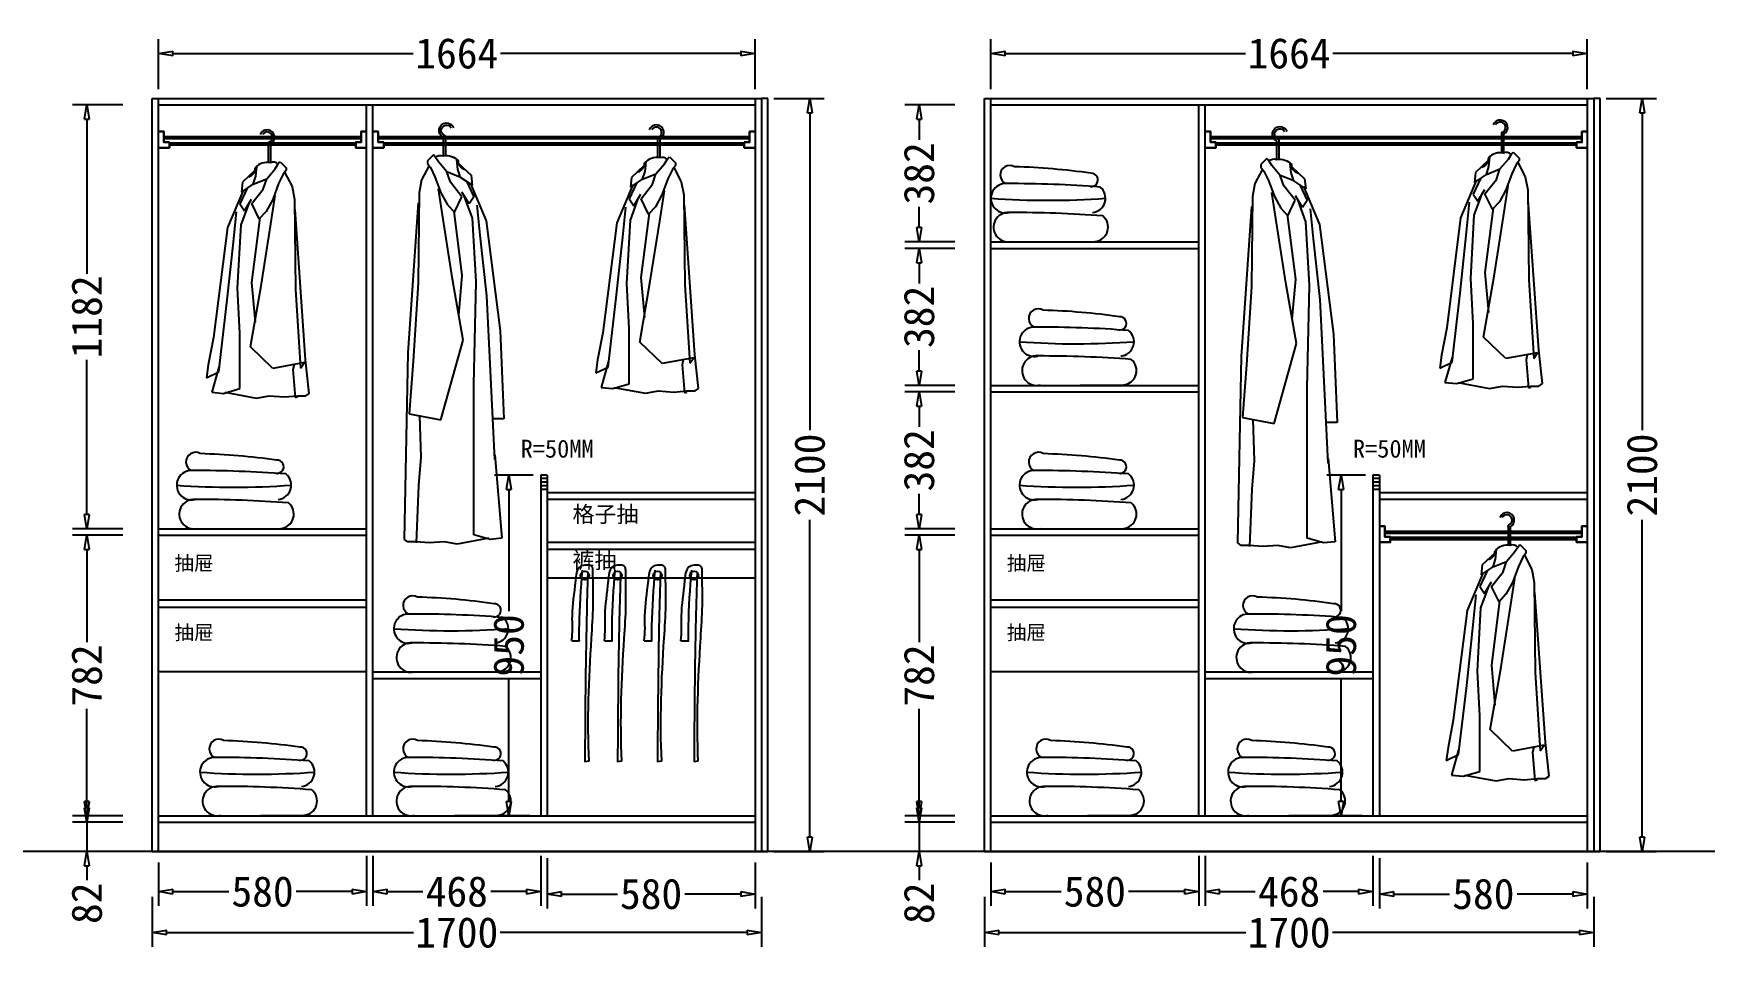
# Model space of a CAD drawing. Header units: millimetres. Extents: x 304407 to 361076, y -1262425 to -1203358.
# Drawn here: x 323084 to 327747, y -1212568 to -1210005 of the extents above; entities that cross this region are included whole.
import ezdxf

# ---------------------------------------------------------------- set-up
doc = ezdxf.new("R2010")
doc.units = ezdxf.units.MM
doc.header["$LTSCALE"] = 20
doc.layers.get('Defpoints').update_dxf_attribs({"color": 250})
for name, color, linetype in [('4', 1, 'Continuous'), ('6', 6, 'Continuous'), ('8', 8, 'Continuous'), ('LAYER10', 11, 'Continuous'), ('LAYER8', 11, 'Continuous'), ('图层3', 4, 'Continuous'), ('墙体', 40, 'Continuous')]:
    doc.layers.add(name, color=color, linetype=linetype)
doc.styles.get("Standard").update_dxf_attribs({"font": 'SimSun.ttf', "height": 85})
doc.styles.add('text', font='SimSun.ttf', dxfattribs={"height": 85})
doc.dimstyles.new('周文晶', dxfattribs={"dimtxt": 70, "dimasz": 40, "dimexe": 40, "dimexo": 30, "dimgap": 10, "dimtad": 0, "dimdec": 0, "dimtxsty": 'Standard', "dimblk": 'CLOSEDBLANK', "dimcen": 200, "dimclrd": 256, "dimclre": 256, "dimadec": 0, "dimazin": 0, "dimtfac": 1, "dimtdec": 0, "dimtmove": 0, "dimatfit": 3, "dimldrblk": 'CLOSEDBLANK', "dimfxl": 100, "dimfxlon": 1, "dimarcsym": 0})

# ---------------------------------------------------------------- blocks, each defined once
blk = doc.blocks.new('_ClosedBlank')
at = {"color": 0, "linetype": 'ByBlock', "lineweight": -2}
for p, q in [((-1, 0.17), (0, 0)), ((-1, 0.17), (-1, -0.17)), ((0, 0), (-1, -0.17))]:
    blk.add_line(p, q, dxfattribs=at)
blk = doc.blocks.new('*D253')
at = {"lineweight": -2, "transparency": 16777216}
for p, q in [((324013.7, -1212298), (324013.7, -1212438)), ((323433.7, -1212316.5), (323433.7, -1212438)), ((323473.7, -1212398), (323629.6, -1212398)), ((323973.7, -1212398), (323817.7, -1212398))]:
    blk.add_line(p, q, dxfattribs=at)
at = {"layer": 'Defpoints', "color": 0, "transparency": 16777216}
for p in [(324013.7, -1212186.5), (323433.7, -1212286.5), (324013.7, -1212398)]:
    blk.add_point(p, dxfattribs=at)
at = {"lineweight": -2, "transparency": 16777216, "xscale": 40, "yscale": 40, "zscale": 40, "rotation": 180}
blk.add_blockref('_ClosedBlank', (323433.7, -1212398), dxfattribs=at)
at = {"lineweight": -2, "transparency": 16777216, "xscale": 40, "yscale": 40, "zscale": 40}
blk.add_blockref('_ClosedBlank', (324013.7, -1212398), dxfattribs=at)
at = {"color": 0, "transparency": 16777216, "insert": (323723.7, -1212398), "char_height": 85, "attachment_point": 5}
blk.add_mtext('580', dxfattribs=at)
blk = doc.blocks.new('*D254')
at = {"lineweight": -2, "transparency": 16777216}
for p, q in [((324031.7, -1212298), (324031.7, -1212438)), ((324499.7, -1212298), (324499.7, -1212438)), ((324071.7, -1212398), (324170.7, -1212398)), ((324459.7, -1212398), (324360.7, -1212398))]:
    blk.add_line(p, q, dxfattribs=at)
at = {"layer": 'Defpoints', "color": 0, "transparency": 16777216}
for p in [(324031.7, -1210204.5), (324499.7, -1212186.5), (324499.7, -1212398)]:
    blk.add_point(p, dxfattribs=at)
at = {"lineweight": -2, "transparency": 16777216, "xscale": 40, "yscale": 40, "zscale": 40, "rotation": 180}
blk.add_blockref('_ClosedBlank', (324031.7, -1212398), dxfattribs=at)
at = {"lineweight": -2, "transparency": 16777216, "xscale": 40, "yscale": 40, "zscale": 40}
blk.add_blockref('_ClosedBlank', (324499.7, -1212398), dxfattribs=at)
at = {"color": 0, "transparency": 16777216, "insert": (324265.7, -1212398), "char_height": 85, "attachment_point": 5}
blk.add_mtext('468', dxfattribs=at)
blk = doc.blocks.new('*D255')
at = {"lineweight": -2, "transparency": 16777216}
for p, q in [((323433.7, -1210161.1), (323433.7, -1210021.1)), ((325097.7, -1210161.1), (325097.7, -1210021.1)), ((323473.7, -1210061.1), (324143.7, -1210061.1)), ((325057.7, -1210061.1), (324387.6, -1210061.1))]:
    blk.add_line(p, q, dxfattribs=at)
at = {"layer": 'Defpoints', "color": 0, "transparency": 16777216}
for p in [(325097.7, -1210061.1), (323433.7, -1210204.5), (325097.7, -1210204.5)]:
    blk.add_point(p, dxfattribs=at)
at = {"lineweight": -2, "transparency": 16777216, "xscale": 40, "yscale": 40, "zscale": 40, "rotation": 180}
blk.add_blockref('_ClosedBlank', (323433.7, -1210061.1), dxfattribs=at)
at = {"lineweight": -2, "transparency": 16777216, "xscale": 40, "yscale": 40, "zscale": 40}
blk.add_blockref('_ClosedBlank', (325097.7, -1210061.1), dxfattribs=at)
at = {"color": 0, "transparency": 16777216, "insert": (324265.7, -1210061.1), "char_height": 85, "attachment_point": 5}
blk.add_mtext('1664', dxfattribs=at)
blk = doc.blocks.new('*D256')
at = {"lineweight": -2, "transparency": 16777216}
for p, q in [((323415.7, -1212412.1), (323415.7, -1212552.1)), ((325115.7, -1212412.1), (325115.7, -1212552.1)), ((323455.7, -1212512.1), (324144.7, -1212512.1)), ((325075.7, -1212512.1), (324386.6, -1212512.1))]:
    blk.add_line(p, q, dxfattribs=at)
at = {"layer": 'Defpoints', "color": 0, "transparency": 16777216}
for p in [(323415.7, -1212286.5), (325115.7, -1212286.5), (325115.7, -1212512.1)]:
    blk.add_point(p, dxfattribs=at)
at = {"lineweight": -2, "transparency": 16777216, "xscale": 40, "yscale": 40, "zscale": 40, "rotation": 180}
blk.add_blockref('_ClosedBlank', (323415.7, -1212512.1), dxfattribs=at)
at = {"lineweight": -2, "transparency": 16777216, "xscale": 40, "yscale": 40, "zscale": 40}
blk.add_blockref('_ClosedBlank', (325115.7, -1212512.1), dxfattribs=at)
at = {"color": 0, "transparency": 16777216, "insert": (324265.7, -1212512.1), "char_height": 85, "attachment_point": 5}
blk.add_mtext('1700', dxfattribs=at)
blk = doc.blocks.new('*D257')
at = {"lineweight": -2, "transparency": 16777216}
for p, q in [((323233.4, -1212164.5), (323233.4, -1212124.5)), ((323333.4, -1212204.5), (323193.4, -1212204.5)), ((323233.4, -1212204.5), (323233.4, -1212286.5)), ((323333.4, -1212286.5), (323193.4, -1212286.5)), ((323233.4, -1212326.5), (323233.4, -1212366.5))]:
    blk.add_line(p, q, dxfattribs=at)
at = {"layer": 'Defpoints', "color": 0, "transparency": 16777216}
for p in [(323233.4, -1212204.5), (323433.7, -1212204.5), (323415.7, -1212286.5)]:
    blk.add_point(p, dxfattribs=at)
at = {"lineweight": -2, "transparency": 16777216, "xscale": 40, "yscale": 40, "zscale": 40}
for p, rotation in [((323233.4, -1212204.5), 270), ((323233.4, -1212286.5), 90)]:
    blk.add_blockref('_ClosedBlank', p, dxfattribs=dict(at, rotation=rotation))
at = {"color": 0, "transparency": 16777216, "insert": (323233.4, -1212430.5), "char_height": 85, "attachment_point": 5, "rotation": 90}
blk.add_mtext('82', dxfattribs=at)
blk = doc.blocks.new('*D258')
at = {"lineweight": -2, "transparency": 16777216}
for p, q in [((323333.4, -1211404.5), (323193.4, -1211404.5)), ((323233.4, -1211444.5), (323233.4, -1211702.4)), ((323233.4, -1212146.5), (323233.4, -1211888.6)), ((323333.4, -1212186.5), (323193.4, -1212186.5))]:
    blk.add_line(p, q, dxfattribs=at)
at = {"layer": 'Defpoints', "color": 0, "transparency": 16777216}
for p in [(323233.4, -1211404.5), (323433.7, -1211404.5), (323433.7, -1212186.5)]:
    blk.add_point(p, dxfattribs=at)
at = {"lineweight": -2, "transparency": 16777216, "xscale": 40, "yscale": 40, "zscale": 40}
for p, rotation in [((323233.4, -1211404.5), 90), ((323233.4, -1212186.5), 270)]:
    blk.add_blockref('_ClosedBlank', p, dxfattribs=dict(at, rotation=rotation))
at = {"color": 0, "transparency": 16777216, "insert": (323233.4, -1211795.5), "char_height": 85, "attachment_point": 5, "rotation": 90}
blk.add_mtext('782', dxfattribs=at)
blk = doc.blocks.new('*D259')
at = {"lineweight": -2, "transparency": 16777216}
for p, q in [((323333.4, -1210204.5), (323193.4, -1210204.5)), ((323233.4, -1210244.5), (323233.4, -1210675.2)), ((323233.4, -1211346.5), (323233.4, -1210915.7)), ((323333.4, -1211386.5), (323193.4, -1211386.5))]:
    blk.add_line(p, q, dxfattribs=at)
at = {"layer": 'Defpoints', "color": 0, "transparency": 16777216}
for p in [(323233.4, -1210204.5), (323433.7, -1210204.5), (323433.7, -1211386.5)]:
    blk.add_point(p, dxfattribs=at)
at = {"lineweight": -2, "transparency": 16777216, "xscale": 40, "yscale": 40, "zscale": 40}
for p, rotation in [((323233.4, -1210204.5), 90), ((323233.4, -1211386.5), 270)]:
    blk.add_blockref('_ClosedBlank', p, dxfattribs=dict(at, rotation=rotation))
at = {"color": 0, "transparency": 16777216, "insert": (323233.4, -1210795.5), "char_height": 85, "attachment_point": 5, "rotation": 90}
blk.add_mtext('1182', dxfattribs=at)
blk = doc.blocks.new('*D260')
at = {"lineweight": -2, "transparency": 16777216}
for p, q in [((325150.5, -1210186.5), (325290.5, -1210186.5)), ((325250.5, -1210226.5), (325250.5, -1211111.7)), ((325250.5, -1212246.5), (325250.5, -1211361.2)), ((325150.5, -1212286.5), (325290.5, -1212286.5))]:
    blk.add_line(p, q, dxfattribs=at)
at = {"layer": 'Defpoints', "color": 0, "transparency": 16777216}
for p in [(325115.7, -1210186.5), (325250.5, -1210186.5), (325115.7, -1212286.5)]:
    blk.add_point(p, dxfattribs=at)
at = {"lineweight": -2, "transparency": 16777216, "xscale": 40, "yscale": 40, "zscale": 40}
for p, rotation in [((325250.5, -1210186.5), 90), ((325250.5, -1212286.5), 270)]:
    blk.add_blockref('_ClosedBlank', p, dxfattribs=dict(at, rotation=rotation))
at = {"color": 0, "transparency": 16777216, "insert": (325250.5, -1211236.5), "char_height": 85, "attachment_point": 5, "rotation": 90}
blk.add_mtext('2100', dxfattribs=at)
blk = doc.blocks.new('*D261')
at = {"lineweight": -2, "transparency": 16777216}
for p, q in [((324478.7, -1211236.5), (324370.7, -1211236.5)), ((324410.7, -1211276.5), (324410.7, -1211616.5)), ((324410.7, -1212146.5), (324410.7, -1211806.5)), ((324469.7, -1212186.5), (324370.7, -1212186.5))]:
    blk.add_line(p, q, dxfattribs=at)
at = {"layer": 'Defpoints', "color": 0, "transparency": 16777216}
for p in [(324508.7, -1211236.5), (324410.7, -1212186.5), (324499.7, -1212186.5)]:
    blk.add_point(p, dxfattribs=at)
at = {"lineweight": -2, "transparency": 16777216, "xscale": 40, "yscale": 40, "zscale": 40}
for p, rotation in [((324410.7, -1211236.5), 90), ((324410.7, -1212186.5), 270)]:
    blk.add_blockref('_ClosedBlank', p, dxfattribs=dict(at, rotation=rotation))
at = {"color": 0, "transparency": 16777216, "insert": (324410.7, -1211711.5), "char_height": 85, "attachment_point": 5, "rotation": 90}
blk.add_mtext('950', dxfattribs=at)
blk = doc.blocks.new('*D262')
at = {"lineweight": -2, "transparency": 16777216}
for p, q in [((324517.7, -1212304.7), (324517.7, -1212444.7)), ((325097.7, -1212316.5), (325097.7, -1212444.7)), ((324557.7, -1212404.7), (324713.6, -1212404.7)), ((325057.7, -1212404.7), (324901.7, -1212404.7))]:
    blk.add_line(p, q, dxfattribs=at)
at = {"layer": 'Defpoints', "color": 0, "transparency": 16777216}
for p in [(324517.7, -1212186.5), (325097.7, -1212286.5), (325097.7, -1212404.7)]:
    blk.add_point(p, dxfattribs=at)
at = {"lineweight": -2, "transparency": 16777216, "xscale": 40, "yscale": 40, "zscale": 40, "rotation": 180}
blk.add_blockref('_ClosedBlank', (324517.7, -1212404.7), dxfattribs=at)
at = {"lineweight": -2, "transparency": 16777216, "xscale": 40, "yscale": 40, "zscale": 40}
blk.add_blockref('_ClosedBlank', (325097.7, -1212404.7), dxfattribs=at)
at = {"color": 0, "transparency": 16777216, "insert": (324807.7, -1212404.7), "char_height": 85, "attachment_point": 5}
blk.add_mtext('580', dxfattribs=at)
blk = doc.blocks.new('*D263')
at = {"lineweight": -2, "transparency": 16777216}
for p, q in [((326335.9, -1212298), (326335.9, -1212438)), ((325755.9, -1212316.5), (325755.9, -1212438)), ((325795.9, -1212398), (325951.8, -1212398)), ((326295.9, -1212398), (326140, -1212398))]:
    blk.add_line(p, q, dxfattribs=at)
at = {"layer": 'Defpoints', "color": 0, "transparency": 16777216}
for p in [(326335.9, -1212186.5), (325755.9, -1212286.5), (326335.9, -1212398)]:
    blk.add_point(p, dxfattribs=at)
at = {"lineweight": -2, "transparency": 16777216, "xscale": 40, "yscale": 40, "zscale": 40, "rotation": 180}
blk.add_blockref('_ClosedBlank', (325755.9, -1212398), dxfattribs=at)
at = {"lineweight": -2, "transparency": 16777216, "xscale": 40, "yscale": 40, "zscale": 40}
blk.add_blockref('_ClosedBlank', (326335.9, -1212398), dxfattribs=at)
at = {"color": 0, "transparency": 16777216, "insert": (326045.9, -1212398), "char_height": 85, "attachment_point": 5}
blk.add_mtext('580', dxfattribs=at)
blk = doc.blocks.new('*D264')
at = {"lineweight": -2, "transparency": 16777216}
for p, q in [((326353.9, -1212298), (326353.9, -1212438)), ((326821.9, -1212298), (326821.9, -1212438)), ((326393.9, -1212398), (326492.9, -1212398)), ((326781.9, -1212398), (326682.9, -1212398))]:
    blk.add_line(p, q, dxfattribs=at)
at = {"layer": 'Defpoints', "color": 0, "transparency": 16777216}
for p in [(326353.9, -1210204.5), (326821.9, -1212186.5), (326821.9, -1212398)]:
    blk.add_point(p, dxfattribs=at)
at = {"lineweight": -2, "transparency": 16777216, "xscale": 40, "yscale": 40, "zscale": 40, "rotation": 180}
blk.add_blockref('_ClosedBlank', (326353.9, -1212398), dxfattribs=at)
at = {"lineweight": -2, "transparency": 16777216, "xscale": 40, "yscale": 40, "zscale": 40}
blk.add_blockref('_ClosedBlank', (326821.9, -1212398), dxfattribs=at)
at = {"color": 0, "transparency": 16777216, "insert": (326587.9, -1212398), "char_height": 85, "attachment_point": 5}
blk.add_mtext('468', dxfattribs=at)
blk = doc.blocks.new('*D265')
at = {"lineweight": -2, "transparency": 16777216}
for p, q in [((325755.9, -1210161.1), (325755.9, -1210021.1)), ((327419.9, -1210161.1), (327419.9, -1210021.1)), ((325795.9, -1210061.1), (326466, -1210061.1)), ((327379.9, -1210061.1), (326709.8, -1210061.1))]:
    blk.add_line(p, q, dxfattribs=at)
at = {"layer": 'Defpoints', "color": 0, "transparency": 16777216}
for p in [(327419.9, -1210061.1), (325755.9, -1210204.5), (327419.9, -1210204.5)]:
    blk.add_point(p, dxfattribs=at)
at = {"lineweight": -2, "transparency": 16777216, "xscale": 40, "yscale": 40, "zscale": 40, "rotation": 180}
blk.add_blockref('_ClosedBlank', (325755.9, -1210061.1), dxfattribs=at)
at = {"lineweight": -2, "transparency": 16777216, "xscale": 40, "yscale": 40, "zscale": 40}
blk.add_blockref('_ClosedBlank', (327419.9, -1210061.1), dxfattribs=at)
at = {"color": 0, "transparency": 16777216, "insert": (326587.9, -1210061.1), "char_height": 85, "attachment_point": 5}
blk.add_mtext('1664', dxfattribs=at)
blk = doc.blocks.new('*D266')
at = {"lineweight": -2, "transparency": 16777216}
for p, q in [((325737.9, -1212412.1), (325737.9, -1212552.1)), ((327437.9, -1212412.1), (327437.9, -1212552.1)), ((325777.9, -1212512.1), (326466.9, -1212512.1)), ((327397.9, -1212512.1), (326708.9, -1212512.1))]:
    blk.add_line(p, q, dxfattribs=at)
at = {"layer": 'Defpoints', "color": 0, "transparency": 16777216}
for p in [(325737.9, -1212286.5), (327437.9, -1212286.5), (327437.9, -1212512.1)]:
    blk.add_point(p, dxfattribs=at)
at = {"lineweight": -2, "transparency": 16777216, "xscale": 40, "yscale": 40, "zscale": 40, "rotation": 180}
blk.add_blockref('_ClosedBlank', (325737.9, -1212512.1), dxfattribs=at)
at = {"lineweight": -2, "transparency": 16777216, "xscale": 40, "yscale": 40, "zscale": 40}
blk.add_blockref('_ClosedBlank', (327437.9, -1212512.1), dxfattribs=at)
at = {"color": 0, "transparency": 16777216, "insert": (326587.9, -1212512.1), "char_height": 85, "attachment_point": 5}
blk.add_mtext('1700', dxfattribs=at)
blk = doc.blocks.new('*D267')
at = {"lineweight": -2, "transparency": 16777216}
for p, q in [((325555.6, -1212164.5), (325555.6, -1212124.5)), ((325655.6, -1212204.5), (325515.6, -1212204.5)), ((325555.6, -1212204.5), (325555.6, -1212286.5)), ((325655.6, -1212286.5), (325515.6, -1212286.5)), ((325555.6, -1212326.5), (325555.6, -1212366.5))]:
    blk.add_line(p, q, dxfattribs=at)
at = {"layer": 'Defpoints', "color": 0, "transparency": 16777216}
for p in [(325555.6, -1212204.5), (325755.9, -1212204.5), (325737.9, -1212286.5)]:
    blk.add_point(p, dxfattribs=at)
at = {"lineweight": -2, "transparency": 16777216, "xscale": 40, "yscale": 40, "zscale": 40}
for p, rotation in [((325555.6, -1212204.5), 270), ((325555.6, -1212286.5), 90)]:
    blk.add_blockref('_ClosedBlank', p, dxfattribs=dict(at, rotation=rotation))
at = {"color": 0, "transparency": 16777216, "insert": (325555.6, -1212430.5), "char_height": 85, "attachment_point": 5, "rotation": 90}
blk.add_mtext('82', dxfattribs=at)
blk = doc.blocks.new('*D268')
at = {"lineweight": -2, "transparency": 16777216}
for p, q in [((325655.6, -1211404.5), (325515.6, -1211404.5)), ((325555.6, -1211444.5), (325555.6, -1211702.4)), ((325555.6, -1212146.5), (325555.6, -1211888.6)), ((325655.6, -1212186.5), (325515.6, -1212186.5))]:
    blk.add_line(p, q, dxfattribs=at)
at = {"layer": 'Defpoints', "color": 0, "transparency": 16777216}
for p in [(325555.6, -1211404.5), (325755.9, -1211404.5), (325755.9, -1212186.5)]:
    blk.add_point(p, dxfattribs=at)
at = {"lineweight": -2, "transparency": 16777216, "xscale": 40, "yscale": 40, "zscale": 40}
for p, rotation in [((325555.6, -1211404.5), 90), ((325555.6, -1212186.5), 270)]:
    blk.add_blockref('_ClosedBlank', p, dxfattribs=dict(at, rotation=rotation))
at = {"color": 0, "transparency": 16777216, "insert": (325555.6, -1211795.5), "char_height": 85, "attachment_point": 5, "rotation": 90}
blk.add_mtext('782', dxfattribs=at)
blk = doc.blocks.new('*D269')
at = {"lineweight": -2, "transparency": 16777216}
for p, q in [((325655.6, -1211004.5), (325515.6, -1211004.5)), ((325555.6, -1211044.5), (325555.6, -1211102.1)), ((325555.6, -1211346.5), (325555.6, -1211288.8)), ((325655.6, -1211386.5), (325515.6, -1211386.5))]:
    blk.add_line(p, q, dxfattribs=at)
at = {"layer": 'Defpoints', "color": 0, "transparency": 16777216}
for p in [(325555.6, -1211004.5), (325755.9, -1211004.5), (325755.9, -1211386.5)]:
    blk.add_point(p, dxfattribs=at)
at = {"lineweight": -2, "transparency": 16777216, "xscale": 40, "yscale": 40, "zscale": 40}
for p, rotation in [((325555.6, -1211004.5), 90), ((325555.6, -1211386.5), 270)]:
    blk.add_blockref('_ClosedBlank', p, dxfattribs=dict(at, rotation=rotation))
at = {"color": 0, "transparency": 16777216, "insert": (325555.6, -1211195.5), "char_height": 85, "attachment_point": 5, "rotation": 90}
blk.add_mtext('382', dxfattribs=at)
blk = doc.blocks.new('*D270')
at = {"lineweight": -2, "transparency": 16777216}
for p, q in [((325655.6, -1210604.5), (325515.6, -1210604.5)), ((325555.6, -1210644.5), (325555.6, -1210702.1)), ((325555.6, -1210946.5), (325555.6, -1210888.8)), ((325655.6, -1210986.5), (325515.6, -1210986.5))]:
    blk.add_line(p, q, dxfattribs=at)
at = {"layer": 'Defpoints', "color": 0, "transparency": 16777216}
for p in [(325555.6, -1210604.5), (325755.9, -1210604.5), (325755.9, -1210986.5)]:
    blk.add_point(p, dxfattribs=at)
at = {"lineweight": -2, "transparency": 16777216, "xscale": 40, "yscale": 40, "zscale": 40}
for p, rotation in [((325555.6, -1210604.5), 90), ((325555.6, -1210986.5), 270)]:
    blk.add_blockref('_ClosedBlank', p, dxfattribs=dict(at, rotation=rotation))
at = {"color": 0, "transparency": 16777216, "insert": (325555.6, -1210795.5), "char_height": 85, "attachment_point": 5, "rotation": 90}
blk.add_mtext('382', dxfattribs=at)
blk = doc.blocks.new('*D271')
at = {"lineweight": -2, "transparency": 16777216}
for p, q in [((325655.6, -1210204.5), (325515.6, -1210204.5)), ((325555.6, -1210244.5), (325555.6, -1210302.1)), ((325555.6, -1210546.5), (325555.6, -1210488.8)), ((325655.6, -1210586.5), (325515.6, -1210586.5))]:
    blk.add_line(p, q, dxfattribs=at)
at = {"layer": 'Defpoints', "color": 0, "transparency": 16777216}
for p in [(325555.6, -1210204.5), (325755.9, -1210204.5), (325755.9, -1210586.5)]:
    blk.add_point(p, dxfattribs=at)
at = {"lineweight": -2, "transparency": 16777216, "xscale": 40, "yscale": 40, "zscale": 40}
for p, rotation in [((325555.6, -1210204.5), 90), ((325555.6, -1210586.5), 270)]:
    blk.add_blockref('_ClosedBlank', p, dxfattribs=dict(at, rotation=rotation))
at = {"color": 0, "transparency": 16777216, "insert": (325555.6, -1210395.5), "char_height": 85, "attachment_point": 5, "rotation": 90}
blk.add_mtext('382', dxfattribs=at)
blk = doc.blocks.new('*D272')
at = {"lineweight": -2, "transparency": 16777216}
for p, q in [((327472.8, -1210186.5), (327612.8, -1210186.5)), ((327572.8, -1210226.5), (327572.8, -1211111.7)), ((327572.8, -1212246.5), (327572.8, -1211361.2)), ((327472.8, -1212286.5), (327612.8, -1212286.5))]:
    blk.add_line(p, q, dxfattribs=at)
at = {"layer": 'Defpoints', "color": 0, "transparency": 16777216}
for p in [(327437.9, -1210186.5), (327572.8, -1210186.5), (327437.9, -1212286.5)]:
    blk.add_point(p, dxfattribs=at)
at = {"lineweight": -2, "transparency": 16777216, "xscale": 40, "yscale": 40, "zscale": 40}
for p, rotation in [((327572.8, -1210186.5), 90), ((327572.8, -1212286.5), 270)]:
    blk.add_blockref('_ClosedBlank', p, dxfattribs=dict(at, rotation=rotation))
at = {"color": 0, "transparency": 16777216, "insert": (327572.8, -1211236.5), "char_height": 85, "attachment_point": 5, "rotation": 90}
blk.add_mtext('2100', dxfattribs=at)
blk = doc.blocks.new('*D273')
at = {"lineweight": -2, "transparency": 16777216}
for p, q in [((326800.9, -1211236.5), (326692.9, -1211236.5)), ((326732.9, -1211276.5), (326732.9, -1211616.5)), ((326732.9, -1212146.5), (326732.9, -1211806.5)), ((326791.9, -1212186.5), (326692.9, -1212186.5))]:
    blk.add_line(p, q, dxfattribs=at)
at = {"layer": 'Defpoints', "color": 0, "transparency": 16777216}
for p in [(326830.9, -1211236.5), (326732.9, -1212186.5), (326821.9, -1212186.5)]:
    blk.add_point(p, dxfattribs=at)
at = {"lineweight": -2, "transparency": 16777216, "xscale": 40, "yscale": 40, "zscale": 40}
for p, rotation in [((326732.9, -1211236.5), 90), ((326732.9, -1212186.5), 270)]:
    blk.add_blockref('_ClosedBlank', p, dxfattribs=dict(at, rotation=rotation))
at = {"color": 0, "transparency": 16777216, "insert": (326732.9, -1211711.5), "char_height": 85, "attachment_point": 5, "rotation": 90}
blk.add_mtext('950', dxfattribs=at)
blk = doc.blocks.new('*D274')
at = {"lineweight": -2, "transparency": 16777216}
for p, q in [((326839.9, -1212304.7), (326839.9, -1212444.7)), ((327419.9, -1212316.5), (327419.9, -1212444.7)), ((326879.9, -1212404.7), (327035.8, -1212404.7)), ((327379.9, -1212404.7), (327224, -1212404.7))]:
    blk.add_line(p, q, dxfattribs=at)
at = {"layer": 'Defpoints', "color": 0, "transparency": 16777216}
for p in [(326839.9, -1212186.5), (327419.9, -1212286.5), (327419.9, -1212404.7)]:
    blk.add_point(p, dxfattribs=at)
at = {"lineweight": -2, "transparency": 16777216, "xscale": 40, "yscale": 40, "zscale": 40, "rotation": 180}
blk.add_blockref('_ClosedBlank', (326839.9, -1212404.7), dxfattribs=at)
at = {"lineweight": -2, "transparency": 16777216, "xscale": 40, "yscale": 40, "zscale": 40}
blk.add_blockref('_ClosedBlank', (327419.9, -1212404.7), dxfattribs=at)
at = {"color": 0, "transparency": 16777216, "insert": (327129.9, -1212404.7), "char_height": 85, "attachment_point": 5}
blk.add_mtext('580', dxfattribs=at)
blk = doc.blocks.new('A$C1C5764E0')
at = {"layer": '8'}
for p, q in [((172.3, 708.4), (172.3, 657.4)), ((178.3, 708.4), (178.3, 657.4)), ((191.5, 639.3), (201.2, 654.6)), ((201.2, 654.6), (205.3, 658.7)), ((205.3, 658.7), (222, 642.1)), ((135.3, 635.3), (99.9, 601.9)), ((130.4, 596.4), (137.4, 618.5)), ((130.4, 596.4), (167.9, 611.6)), ((137.4, 618.5), (140.1, 644.9)), ((158.2, 582.5), (167.9, 611.6)), ((167.9, 611.6), (191.5, 639.3)), ((213.6, 624.1), (201.2, 597.8)), ((222, 635.2), (213.6, 624.1)), ((217.8, 629.6), (238.6, 589.4)), ((222, 642.1), (222, 635.2)), ((103, 580.9), (58.4, 475.1)), ((113.7, 585.2), (93.2, 541.7)), ((99.9, 601.9), (97.1, 574.2)), ((97.1, 574.2), (130.4, 596.4)), ((126.3, 542.3), (158.2, 582.5)), ((178.3, 479.5), (191.3, 564.6)), ((201.2, 597.8), (184.5, 553.4)), ((238.6, 589.4), (245.5, 553.4)), ((75, 435), (83.4, 518.8)), ((93.2, 541.7), (106.3, 522.1)), ((96.5, 482.8), (119.4, 544.9)), ((106.3, 522.1), (125.9, 554.7)), ((147.1, 499.3), (126.3, 542.3)), ((166.5, 520.1), (147.1, 499.3)), ((184.5, 553.4), (166.5, 520.1)), ((245.5, 553.4), (248.3, 302.5)), ((276.4, 106.8), (247, 525.3)), ((58.4, 475.1), (19.5, 168.8)), ((86.6, 306.3), (96.5, 482.8)), ((148.8, 502.4), (125.9, 322.6)), ((152.1, 312.8), (178.3, 479.5)), ((57, 265.8), (75, 435)), ((93.2, 180.9), (86.6, 306.3)), ((122.6, 142.8), (152.1, 312.8)), ((125.9, 322.6), (135.7, 211.4)), ((248.3, 302.5), (262.2, 83.5)), ((34.3, 73.1), (57, 265.8)), ((19.5, 168.8), (4.8, 92.7)), ((93.2, 26.2), (93.2, 180.9)), ((184.8, 82.8), (122.6, 142.8)), ((273.1, 99.1), (184.8, 82.8)), ((244.2, 93.8), (240.9, 79.6)), ((262.2, 83.5), (273.1, 99.1)), ((286.7, 13.1), (276.4, 106.8)), ((4.8, 92.7), (0, 56.7)), ((0, 56.7), (34.3, 73.1)), ((34.3, 86.2), (14.7, 16.3)), ((240.9, 79.6), (247.4, 1.1)), ((14.7, 16.3), (47.4, 13.1)), ((47.4, 13.1), (93.2, 26.2)), ((50.7, 16.3), (139, 0)), ((139, 0), (175, 6.5)), ((175, 6.5), (217.5, 3.3)), ((217.5, 3.3), (253.5, 6.5)), ((247.4, 1.1), (254, 3.3)), ((253.5, 6.5), (276.9, 6.5)), ((276.9, 6.5), (286.7, 13.1))]:
    blk.add_line(p, q, dxfattribs=at)
for centre, radius, start, end in [((168.9, 727.1), 20.9, 296.6338, 159.5285), ((168.9, 727.1), 14.9, 296.6338, 150.6175), ((175.9, 709.9), 3.91, 94.6712, 201.9626), ((168.9, 613.1), 43.9, 77.6993, 138.5966), ((186.2, 639.8), 18, 42.48, 116.3392), ((110.9, 641.2), 25.1, 286.2636, 2.0248)]:
    blk.add_arc(centre, radius, start, end, dxfattribs=at)
blk = doc.blocks.new('A$C4F477F88')
at = {"layer": 'LAYER10'}
blk.add_blockref('A$C1C5764E0', (0, 0), dxfattribs=at)
blk = doc.blocks.new('A$C5E603B19')
at = {"layer": 'LAYER8'}
blk.add_blockref('A$C4F477F88', (0, 0), dxfattribs=at)
blk = doc.blocks.new('A$C1B0A679D')
at = {"layer": '图层3'}
blk.add_blockref('A$C5E603B19', (0, 0), dxfattribs=at)
blk = doc.blocks.new('A$C52EB379C')
at = {"layer": '8'}
for p, q in [((163.3, 1134.6), (163.3, 1083.5)), ((169.3, 1134.6), (169.3, 1083.5)), ((182.5, 1065.5), (192.3, 1080.7)), ((192.3, 1080.7), (196.4, 1084.9)), ((196.4, 1084.9), (213.1, 1068.3)), ((91, 1028.1), (88.2, 1000.3)), ((126.4, 1061.5), (91, 1028.1)), ((121.5, 1022.5), (128.4, 1044.7)), ((121.5, 1022.5), (159, 1037.8)), ((128.4, 1044.7), (131.2, 1071)), ((149.3, 1008.7), (159, 1037.8)), ((159, 1037.8), (182.5, 1065.5)), ((204.7, 1050.2), (192.3, 1023.9)), ((213.1, 1061.3), (204.7, 1050.2)), ((208.9, 1055.8), (229.7, 1015.6)), ((213.1, 1068.3), (213.1, 1061.3)), ((94.1, 1007.1), (49.5, 901.3)), ((104.8, 1011.4), (84.3, 967.8)), ((88.2, 1000.3), (121.5, 1022.5)), ((97.4, 948.2), (117, 980.9)), ((117.4, 968.5), (149.3, 1008.7)), ((175.6, 979.5), (157.6, 946.3)), ((169.3, 905.7), (182.4, 990.7)), ((192.3, 1023.9), (175.6, 979.5)), ((229.7, 1015.6), (236.6, 979.5)), ((236.6, 979.5), (239.4, 728.7)), ((66.1, 861.1), (74.5, 944.9)), ((84.3, 967.8), (97.4, 948.2)), ((87.6, 909), (110.5, 971.1)), ((138.2, 925.5), (117.4, 968.5)), ((157.6, 946.3), (138.2, 925.5)), ((267.5, 533), (238.1, 951.5)), ((49.5, 901.3), (10.6, 595)), ((77.7, 732.4), (87.6, 909)), ((139.9, 928.6), (117, 748.8)), ((143.2, 738.9), (169.3, 905.7)), ((48.1, 692), (66.1, 861.1)), ((117, 748.8), (126.8, 637.6)), ((84.3, 444.7), (77.7, 732.4)), ((113.7, 568.9), (143.2, 738.9)), ((239.4, 728.7), (253.3, 509.7)), ((25.4, 235.4), (48.1, 692)), ((10.6, 595), (0, 349)), ((175.9, 346.6), (113.7, 568.9)), ((277.8, 13.1), (267.5, 533)), ((253.3, 509.7), (264.2, 362.9)), ((84.3, 26.2), (84.3, 444.7)), ((0, 349), (31, 349)), ((264.2, 362.9), (175.9, 346.6)), ((235.3, 357.6), (232, 242)), ((25.4, 248.5), (5.8, 16.3)), ((232, 242), (238.5, 163.5)), ((238.5, 163.5), (245.1, 3.3)), ((5.8, 16.3), (38.5, 13.1)), ((38.5, 13.1), (84.3, 26.2)), ((41.7, 16.3), (130.1, 0)), ((130.1, 0), (166.1, 6.5)), ((166.1, 6.5), (208.6, 3.3)), ((208.6, 3.3), (244.6, 6.5)), ((244.6, 6.5), (268, 6.5)), ((268, 6.5), (277.8, 13.1))]:
    blk.add_line(p, q, dxfattribs=at)
for centre, radius, start, end in [((160, 1153.2), 20.9, 296.6338, 159.5285), ((160, 1153.2), 14.9, 296.6338, 150.6175), ((167, 1136), 3.91, 94.6712, 201.9626), ((160, 1039.2), 43.9, 77.6993, 138.5966), ((177.3, 1066), 18, 42.48, 116.3392), ((102, 1067.4), 25.1, 286.2636, 2.0248)]:
    blk.add_arc(centre, radius, start, end, dxfattribs=at)
blk = doc.blocks.new('A$C05785CA5')
at = {"layer": 'LAYER10'}
blk.add_blockref('A$C52EB379C', (0, 0), dxfattribs=at)
blk = doc.blocks.new('A$C100967EE')
at = {"layer": 'LAYER10'}
blk.add_blockref('A$C05785CA5', (0, 0), dxfattribs=at)
blk = doc.blocks.new('A$C65D30603')
at = {"layer": 'LAYER8'}
blk.add_blockref('A$C100967EE', (0, 0), dxfattribs=at)
blk = doc.blocks.new('A$C50CE712E')
at = {"layer": '图层3'}
blk.add_blockref('A$C65D30603', (0, 0), dxfattribs=at)
blk = doc.blocks.new('A$C11F00F61')
at = {"color": 8}
blk.add_line((48.2, 0), (290.3, 1.2), dxfattribs=at)
at = {"layer": '墙体', "color": 8}
for centre, radius, start, end in [((52.6, 186.6), 26.7, 59.8021, 244.0801), ((9.8, -1698.7), 1909.1, 81.8981, 88.3112), ((280.3, 173), 18.4, 260.1551, 94.4157), ((41, 121.6), 41, 86.0834, 284.0988), ((53.8, -3125.6), 3288.1, 85.6244, 90.1755), ((279.7, 121.7), 40, 274.9406, 51.3165), ((159.2, 2329.1), 2213.2, 265.8756, 274.159), ((48.2, 41), 41, 86.0834, 284.0988), ((61, -3206.2), 3288.1, 85.6244, 90.1755), ((286.9, 41.1), 40, 274.9406, 51.3165)]:
    blk.add_arc(centre, radius, start, end, dxfattribs=at)
blk = doc.blocks.new('A$C3B9601DC')
at = {"layer": '4', "color": 8}
blk.add_line((62, 1.5), (47.4, 0), dxfattribs=at)
for points, knots in [([(62, 1.5), (55.4, 144.3), (62.8, 324.3), (78.7, 548.8), (75.2, 622.1), (75.7, 684.6), (46.8, 686.9), (17.9, 676.1), (12.7, 599.8), (-1.5, 524.3), (4.4, 450.4), (0, 421.8)], [0, 0, 0, 0, 428.516837, 544.203019, 664.137455, 677.621305, 701.749401, 722.125787, 770.743064, 895.133582, 980.731534, 980.731534, 980.731534, 980.731534]), ([(37.8, 667.5), (32.8, 603.2), (26.4, 521.3), (26.8, 439.3), (26.9, 421.8)], [0, 0, 0, 0, 193.394932, 246.046188, 246.046188, 246.046188, 246.046188])]:
    blk.add_open_spline(points, degree=3, knots=knots, dxfattribs=at)
blk.add_spline([(57.6, 658.7), (53.2, 497.8), (47.4, 0)], degree=3, dxfattribs=at)
blk.add_open_spline([(1.4, 421.8), (10.7, 421.8), (19.9, 421.8), (29.2, 421.8)], degree=3, dxfattribs=at)
at = {"layer": '6', "color": 8}
blk.add_circle((47.2, 648.9), 15, dxfattribs=at)
blk = doc.blocks.new('edr334343')
at = {"layer": '6', "color": 8, "xscale": 0.7999999999301508, "yscale": 0.7999999999301508, "zscale": 0.7999999999301508}
for p in [(311012.9, -1202094.7), (311104.2, -1202094.7), (311215.5, -1202094.7), (311317.6, -1202094.7)]:
    blk.add_blockref('A$C3B9601DC', p, dxfattribs=at)

msp = doc.modelspace()

# ---------------------------------------------------------------- linework, layer by layer
for p, q in [((323415.7, -1212286.5), (323415.7, -1210186.5)), ((323415.7, -1210186.5), (325115.7, -1210186.5)), ((323433.7, -1212286.5), (323433.7, -1210186.5)), ((323433.7, -1210204.5), (325097.7, -1210204.5)), ((324013.7, -1212186.5), (324013.7, -1210204.5)), ((324031.7, -1212186.5), (324031.7, -1210204.5)), ((325097.7, -1210186.5), (325097.7, -1212286.5)), ((325115.7, -1210186.5), (325115.7, -1212286.5)), ((325133.7, -1210186.5), (325115.7, -1210186.5)), ((325133.7, -1212286.5), (325133.7, -1210186.5)), ((325737.9, -1212286.5), (325737.9, -1210186.5)), ((325737.9, -1210186.5), (327437.9, -1210186.5)), ((325755.9, -1212286.5), (325755.9, -1210186.5)), ((325755.9, -1210204.5), (327419.9, -1210204.5)), ((326335.9, -1212186.5), (326335.9, -1210204.5)), ((326353.9, -1212186.5), (326353.9, -1210204.5)), ((327419.9, -1210186.5), (327419.9, -1212286.5)), ((327437.9, -1210186.5), (327437.9, -1212286.5)), ((327455.9, -1210186.5), (327437.9, -1210186.5)), ((327455.9, -1212286.5), (327455.9, -1210186.5)), ((325755.9, -1210586.5), (326335.9, -1210586.5)), ((325755.9, -1210604.5), (326335.9, -1210604.5)), ((325755.9, -1210986.5), (326335.9, -1210986.5)), ((325755.9, -1211004.5), (326335.9, -1211004.5)), ((324499.7, -1211236.5), (324499.7, -1212186.5)), ((324517.7, -1211236.5), (324499.7, -1211236.5)), ((324517.7, -1211246.5), (324499.7, -1211246.5)), ((324517.7, -1211256.5), (324499.7, -1211256.5)), ((324517.7, -1211266.5), (324499.7, -1211266.5)), ((324517.7, -1211276.5), (324499.7, -1211276.5)), ((324517.7, -1211236.5), (324517.7, -1212186.5)), ((326821.9, -1211236.5), (326821.9, -1212186.5)), ((326839.9, -1211236.5), (326821.9, -1211236.5)), ((326839.9, -1211246.5), (326821.9, -1211246.5)), ((326839.9, -1211256.5), (326821.9, -1211256.5)), ((326839.9, -1211266.5), (326821.9, -1211266.5)), ((326839.9, -1211276.5), (326821.9, -1211276.5)), ((326839.9, -1211236.5), (326839.9, -1212186.5)), ((325097.7, -1211286.5), (324517.7, -1211286.5)), ((325097.7, -1211304.5), (324517.7, -1211304.5)), ((327419.9, -1211286.5), (326839.9, -1211286.5)), ((327419.9, -1211304.5), (326839.9, -1211304.5)), ((323433.7, -1211386.5), (324013.7, -1211386.5)), ((323433.7, -1211404.5), (324013.7, -1211404.5)), ((325755.9, -1211386.5), (326335.9, -1211386.5)), ((325755.9, -1211404.5), (326335.9, -1211404.5)), ((325097.7, -1211424.5), (324517.7, -1211424.5)), ((325097.7, -1211444.5), (324517.7, -1211444.5)), ((325097.7, -1211524.5), (324517.7, -1211524.5)), ((323433.7, -1211584.5), (324013.7, -1211584.5)), ((323433.7, -1211604.5), (324013.7, -1211604.5)), ((325755.9, -1211584.5), (326335.9, -1211584.5)), ((325755.9, -1211604.5), (326335.9, -1211604.5)), ((323433.7, -1211784.5), (324013.7, -1211784.5)), ((324499.7, -1211786.5), (324031.7, -1211786.5)), ((325755.9, -1211784.5), (326335.9, -1211784.5)), ((326821.9, -1211786.5), (326353.9, -1211786.5)), ((324499.7, -1211804.5), (324031.7, -1211804.5)), ((326821.9, -1211804.5), (326353.9, -1211804.5)), ((323433.7, -1212186.5), (325097.7, -1212186.5)), ((323433.7, -1212204.5), (325097.7, -1212204.5)), ((325755.9, -1212186.5), (327419.9, -1212186.5)), ((325755.9, -1212204.5), (327419.9, -1212204.5)), ((323415.7, -1212286.5), (325115.7, -1212286.5)), ((325115.7, -1212286.5), (325133.7, -1212286.5)), ((325737.9, -1212286.5), (327437.9, -1212286.5)), ((327437.9, -1212286.5), (327455.9, -1212286.5))]:
    msp.add_line(p, q)
at = {"color": 8}
msp.add_line((361075.9, -1212286.5), (304407.4, -1212286.5), dxfattribs=at)
msp.add_line((361075.9, -1212286.5), (304407.4, -1212286.5), dxfattribs=at)
at = {"lineweight": 30}
for points in [[(323433.7, -1210278.8), (323448.7, -1210278.8), (323448.7, -1210308.8), (323463.7, -1210308.8), (323463.7, -1210323.8), (323433.7, -1210323.8)], [(323998.7, -1210293.8), (323448.7, -1210293.8)], [(323998.7, -1210298.4), (323448.7, -1210298.4)], [(324013.7, -1210278.8), (323998.7, -1210278.8), (323998.7, -1210308.8), (323983.7, -1210308.8), (323983.7, -1210323.8), (324013.7, -1210323.8)], [(324031.7, -1210278.8), (324046.7, -1210278.8), (324046.7, -1210308.8), (324061.7, -1210308.8), (324061.7, -1210323.8), (324031.7, -1210323.8)], [(325082.7, -1210293.8), (324046.7, -1210293.8)], [(325082.7, -1210298.4), (324046.7, -1210298.4)], [(325097.7, -1210278.8), (325082.7, -1210278.8), (325082.7, -1210308.8), (325067.7, -1210308.8), (325067.7, -1210323.8), (325097.7, -1210323.8)], [(326353.9, -1210278.8), (326368.9, -1210278.8), (326368.9, -1210308.8), (326383.9, -1210308.8), (326383.9, -1210323.8), (326353.9, -1210323.8)], [(327404.9, -1210293.8), (326368.9, -1210293.8)], [(327404.9, -1210298.4), (326368.9, -1210298.4)], [(327419.9, -1210278.8), (327404.9, -1210278.8), (327404.9, -1210308.8), (327389.9, -1210308.8), (327389.9, -1210323.8), (327419.9, -1210323.8)], [(323983.7, -1210310.8), (323463.7, -1210310.8)], [(323983.7, -1210316.3), (323463.7, -1210316.3)], [(325067.7, -1210310.8), (324061.7, -1210310.8)], [(325067.7, -1210316.3), (324061.7, -1210316.3)], [(327389.9, -1210310.8), (326383.9, -1210310.8)], [(327389.9, -1210316.3), (326383.9, -1210316.3)], [(326839.9, -1211378.8), (326854.9, -1211378.8), (326854.9, -1211408.8), (326869.9, -1211408.8), (326869.9, -1211423.8), (326839.9, -1211423.8)], [(327404.9, -1211393.8), (326854.9, -1211393.8)], [(327404.9, -1211398.4), (326854.9, -1211398.4)], [(327389.9, -1211410.8), (326869.9, -1211410.8)], [(327389.9, -1211416.3), (326869.9, -1211416.3)], [(327419.9, -1211378.8), (327404.9, -1211378.8), (327404.9, -1211408.8), (327389.9, -1211408.8), (327389.9, -1211423.8), (327419.9, -1211423.8)]]:
    msp.add_lwpolyline(points, dxfattribs=at)

# ---------------------------------------------------------------- block references
at = {"xscale": -1}
for p in [(324397.1, -1211429), (326722.3, -1211439.1)]:
    msp.add_blockref('A$C50CE712E', p, dxfattribs=at)
for name, p in [('A$C1B0A679D', (327008.1, -1210994.8)), ('A$C1B0A679D', (323567.4, -1211021.9)), ('A$C1B0A679D', (324653.5, -1211008.4)), ('A$C11F00F61', (325755.9, -1210586.5)), ('A$C11F00F61', (325835.5, -1210986.5)), ('A$C11F00F61', (323484, -1211386.5)), ('A$C11F00F61', (325835.5, -1211386.5)), ('A$C1B0A679D', (327026.5, -1212089.2)), ('edr334343', (13572.2, -9941.2)), ('A$C11F00F61', (324089.9, -1211786.5)), ('A$C11F00F61', (326433.3, -1211786.5)), ('A$C11F00F61', (323549, -1212186.5)), ('A$C11F00F61', (324089.9, -1212186.5)), ('A$C11F00F61', (325856.3, -1212186.5)), ('A$C11F00F61', (326417.5, -1212186.5))]:
    msp.add_blockref(name, p)

# ---------------------------------------------------------------- texts
at = {"attachment_point": 1, "style": 'text'}
for s, insert, char_height, width in [('R=50MM', (324443.5, -1211138), 50, 419.038), ('R=50MM', (326765.7, -1211138), 50, 419.038), ('格子抽', (324588.5, -1211323.2), 45, 293.784), ('抽屉', (323478, -1211462.1), 40, 305.609), ('裤抽', (324588.5, -1211451.6), 45, 293.784), ('抽屉', (325800.2, -1211462.1), 40, 305.609), ('抽屉', (323478, -1211655.5), 40, 305.609), ('抽屉', (325800.2, -1211655.5), 40, 305.609)]:
    msp.add_mtext(s, dxfattribs=dict(at, insert=insert, char_height=char_height, width=width))

# ---------------------------------------------------------------- dimensions: what is measured, and where the dimension line sits
for base, p1, p2, picture, middle in [((325097.7, -1210061.1), (323433.7, -1210204.5), (325097.7, -1210204.5), '*D255', (324265.7, -1210061.1)), ((327419.9, -1210061.1), (325755.9, -1210204.5), (327419.9, -1210204.5), '*D265', (326587.9, -1210061.1)), ((324499.7, -1212398), (324031.7, -1210204.5), (324499.7, -1212186.5), '*D254', (324265.7, -1212398)), ((326821.9, -1212398), (326353.9, -1210204.5), (326821.9, -1212186.5), '*D264', (326587.9, -1212398)), ((324013.7, -1212398), (323433.7, -1212286.5), (324013.7, -1212186.5), '*D253', (323723.7, -1212398)), ((325097.7, -1212404.7), (324517.7, -1212186.5), (325097.7, -1212286.5), '*D262', (324807.7, -1212404.7)), ((326335.9, -1212398), (325755.9, -1212286.5), (326335.9, -1212186.5), '*D263', (326045.9, -1212398)), ((327419.9, -1212404.7), (326839.9, -1212186.5), (327419.9, -1212286.5), '*D274', (327129.9, -1212404.7)), ((325115.7, -1212512.1), (323415.7, -1212286.5), (325115.7, -1212286.5), '*D256', (324265.7, -1212512.1)), ((327437.9, -1212512.1), (325737.9, -1212286.5), (327437.9, -1212286.5), '*D266', (326587.9, -1212512.1))]:
    dim = msp.add_linear_dim(base=base, p1=p1, p2=p2, dimstyle='周文晶')
    dim.commit()
    dim.dimension.update_dxf_attribs({"geometry": picture, "text_midpoint": middle})
for base, p1, p2, angle, picture, middle in [((323233.4, -1210204.5), (323433.7, -1211386.5), (323433.7, -1210204.5), 270, '*D259', (323233.4, -1210795.5)), ((325250.5, -1210186.5), (325115.7, -1212286.5), (325115.7, -1210186.5), 90, '*D260', (325250.5, -1211236.5)), ((325555.6, -1210204.5), (325755.9, -1210586.5), (325755.9, -1210204.5), 270, '*D271', (325555.6, -1210395.5)), ((327572.8, -1210186.5), (327437.9, -1212286.5), (327437.9, -1210186.5), 90, '*D272', (327572.8, -1211236.5)), ((325555.6, -1210604.5), (325755.9, -1210986.5), (325755.9, -1210604.5), 270, '*D270', (325555.6, -1210795.5)), ((325555.6, -1211004.5), (325755.9, -1211386.5), (325755.9, -1211004.5), 270, '*D269', (325555.6, -1211195.5)), ((324410.7, -1212186.5), (324508.7, -1211236.5), (324499.7, -1212186.5), 90, '*D261', (324410.7, -1211711.5)), ((326732.9, -1212186.5), (326830.9, -1211236.5), (326821.9, -1212186.5), 90, '*D273', (326732.9, -1211711.5)), ((323233.4, -1211404.5), (323433.7, -1212186.5), (323433.7, -1211404.5), 270, '*D258', (323233.4, -1211795.5)), ((325555.6, -1211404.5), (325755.9, -1212186.5), (325755.9, -1211404.5), 270, '*D268', (325555.6, -1211795.5))]:
    dim = msp.add_linear_dim(base=base, p1=p1, p2=p2, angle=angle, dimstyle='周文晶')
    dim.commit()
    dim.dimension.update_dxf_attribs({"geometry": picture, "text_midpoint": middle})
for base, p1, p2, picture, middle in [((323233.4, -1212204.5), (323415.7, -1212286.5), (323433.7, -1212204.5), '*D257', (323233.4, -1212430.5)), ((325555.6, -1212204.5), (325737.9, -1212286.5), (325755.9, -1212204.5), '*D267', (325555.6, -1212430.5))]:
    dim = msp.add_linear_dim(base=base, p1=p1, p2=p2, angle=270, dimstyle='周文晶')
    dim.commit()
    dim.dimension.update_dxf_attribs({"geometry": picture, "text_midpoint": middle, "dimtype": 128})

doc.saveas('drawing.dxf')
